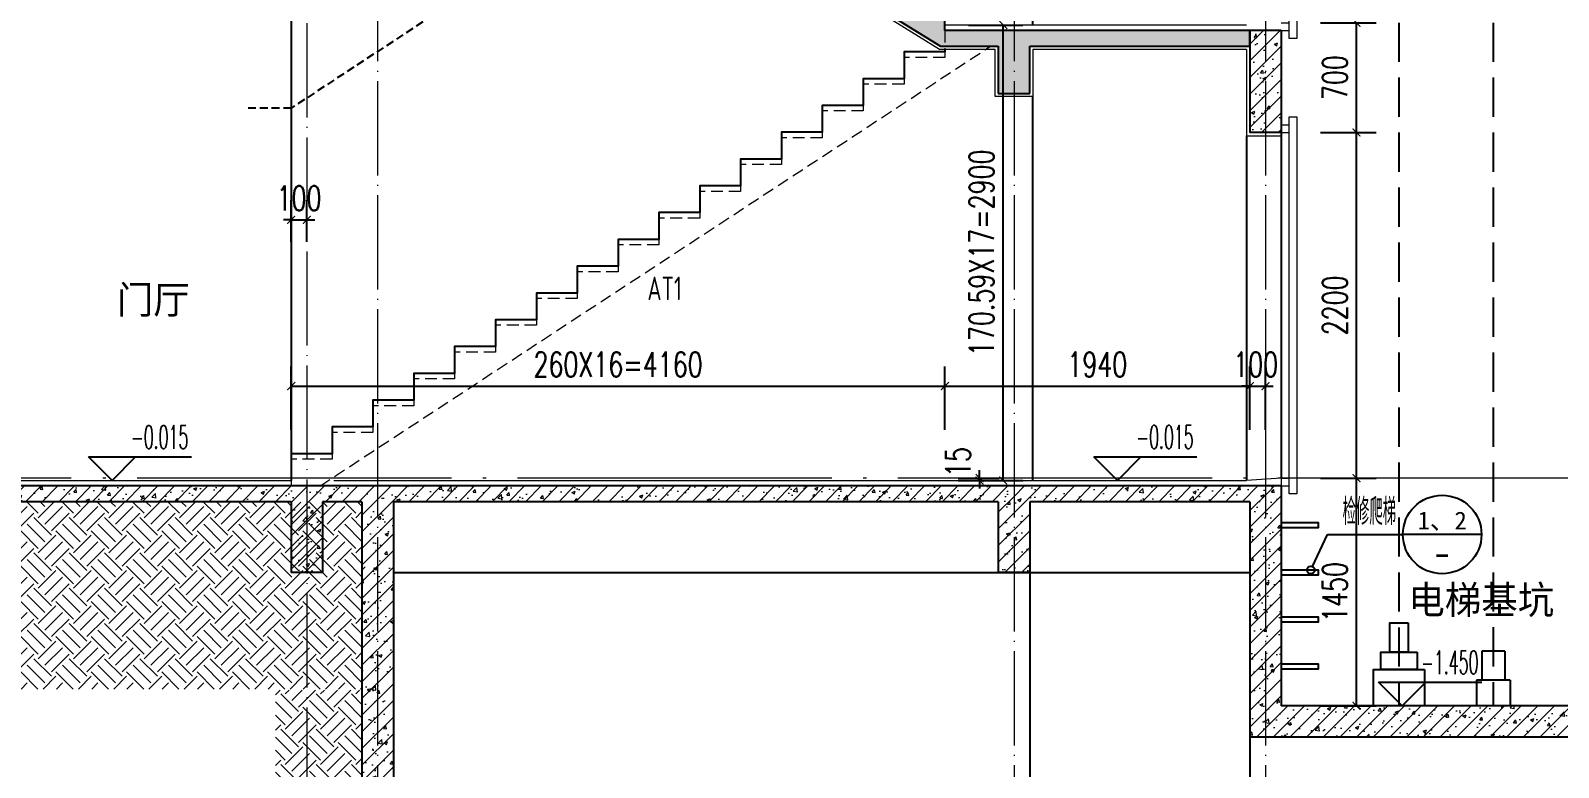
# Model space of a CAD drawing. Extents: x -668857 to 154266, y -275694 to 291306.
# Drawn here: x 42975 to 52698, y 204420 to 209112 of the extents above; entities that cross this region are included whole.
import ezdxf
from ezdxf.enums import TextEntityAlignment as Align

# ---------------------------------------------------------------- set-up
doc = ezdxf.new("R2010")
doc.units = 0
doc.header["$LTSCALE"] = 1000
for name, pattern in [('DASH', [0.35, 0.25, -0.1]), ('DOTE', [2.42, 2, -0.2, 0.02, -0.2]), ('HIDDEN', [0.375, 0.25, -0.125])]:
    doc.linetypes.add(name, pattern=pattern)
doc.layers.get('0').update_dxf_attribs({"linetype": 'CONTINUOUS'})
doc.layers.get('DEFPOINTS').update_dxf_attribs({"linetype": 'CONTINUOUS'})
for name, color, linetype in [('DIM_ELEV', 3, 'CONTINUOUS'), ('DIM_IDEN', 67, 'CONTINUOUS'), ('PUB_DIM', 3, 'CONTINUOUS'), ('PUB_TEXT', 2, 'CONTINUOUS'), ('TEXT', 2, 'CONTINUOUS'), ('WALL', 5, 'CONTINUOUS'), ('审核', 1, 'CONTINUOUS'), ('尺寸标注', 86, 'CONTINUOUS'), ('看线', 251, 'CONTINUOUS'), ('设备', 253, 'CONTINUOUS')]:
    doc.layers.add(name, color=color, linetype=linetype)
for name, color, linetype, lineweight in [('DOTE', 19, 'DOTE', 9), ('PUB_HATCH', 8, 'CONTINUOUS', 9), ('STAIR', 2, 'CONTINUOUS', 18), ('WINDOW', 144, 'CONTINUOUS', 15), ('内粉刷', 37, 'CONTINUOUS', 9), ('填充', 251, 'CONTINUOUS', 5), ('建筑', 30, 'CONTINUOUS', 25)]:
    doc.layers.add(name, color=color, linetype=linetype, lineweight=lineweight)
doc.styles.add('_TCH_DIM', font='SIMPLEX.shx', dxfattribs={"width": 0.7, "bigfont": 'GBCBIG.shx'})
doc.styles.add('_TCH_DIM_T3', font='SIMPLEX', dxfattribs={"width": 0.705882, "bigfont": 'GBCBIG'})
doc.styles.add('_TCH_LABEL', font='simhei.ttf')
doc.styles.add('TSSD_REIN', font='tssdeng.shx', dxfattribs={"width": 0.7, "height": 300, "bigfont": 'tssdchn.shx'})
doc.dimstyles.new('_TCH_ARCH&&50', dxfattribs={"dimtxt": 157.5, "dimasz": 50, "dimexe": 125, "dimexo": 150, "dimgap": 58.75, "dimtad": 1, "dimdec": 0, "dimzin": 0, "dimdsep": 46, "dimtxsty": '_TCH_DIM_T3', "dimblk": 'ARCHTICK', "dimcen": 0.09, "dimclrt": 7, "dimazin": 0, "dimtfac": 1, "dimtdec": 0, "dimtix": 1, "dimtmove": 2, "dimatfit": 3, "dimldrblk": 'ARCHTICK', "dimfxl": 0, "dimtolj": 1, "dimtzin": 0, "dimarcsym": 0})
pattern_1 = [(45, (-913962.84, 191781.94), (0, 224.506403), [158.75, -158.75]), (45, (-914004.93, 191824.04), (0, 224.506403), [158.75, -158.75]), (45, (-914047.03, 191866.13), (0, 224.506403), [158.75, -158.75]), (135, (-914047.03, 191894.2), (-224.506403, 0), [158.75, -158.75]), (135, (-914004.93, 191936.3), (-224.506403, 0), [158.75, -158.75]), (135, (-913962.84, 191978.39), (-224.506403, 0), [158.75, -158.75])]
pattern_2 = [(45, (-912729.814, 298690.31), (-53.0330086, 53.0330086), []), (50, (-912729.81, 298690.3), (215.178055, -18.82564), [22.5, -247.5]), (355, (-912729.81, 298690.3), (-41.6254, 225.65764), [18, -198]), (100.4514, (-912711.88, 298688.74), (173.552815, 206.831863), [19.122057, -210.342634]), (46.1842, (-912729.81, 298750.3), (320.172315, -49.655704), [33.75, -371.25]), (96.6356, (-912703.13, 298746.17), (280.39881, 292.23536), [28.68309, -315.5139]), (351.1842, (-912729.8, 298750.3), (280.39858, 292.23558), [27, -297]), (21, (-912699.81, 298735.3), (179.072116, -120.785667), [22.5, -247.5]), (326, (-912699.81, 298735.3), (72.9946, 217.545014), [18, -198]), (71.4514, (-912684.9, 298725.24), (252.06679, 96.75915), [19.122057, -210.342634]), (37.5, (-912729.81, 298690.31), (3.6479566, 99.868156), [0, -195.6, 0, -201, 0, -198.75]), (7.5, (-912729.81, 298690.31), (78.920861, 118.323514), [0, -114.6, 0, -191.1, 0, -75.75]), (327.5, (-912796.71, 298690.31), (160.146731, -6.7664615), [0, -75, 0, -234, 0, -310.5]), (317.5, (-912826.71, 298690.3), (174.95585, 30.031495), [0, -97.5, 0, -155.4, 0, -220.5])]

# ---------------------------------------------------------------- blocks, each defined once
blk = doc.blocks.new('FGSDFSFSEFESFES')
at = {"layer": 'WINDOW', "ltscale": 0.8}
for p, q in [((175258.6, -121034), (175208.6, -121034)), ((175258.6, -121084), (175208.6, -121084)), ((175258.6, -123284), (175208.6, -123284)), ((175258.6, -123334), (175208.6, -123334))]:
    blk.add_line(p, q, dxfattribs=at)
blk.add_lwpolyline([(175158.6, -123384), (175208.6, -123384), (175208.6, -120984), (175158.6, -120984), (175158.6, -123384)], dxfattribs=at)
blk = doc.blocks.new('A$C0DDB073D')
at = {"layer": 'PUB_HATCH'}
h = blk.add_hatch(dxfattribs=at)
h.set_pattern_fill('钢筋混凝土', color=256, scale=30, style=0)
h.set_pattern_definition([(45, (0, 0), (-53.033, 53.033), []), (50, (0, 0), (215.178, -18.8256), [22.5, -247.5]), (355, (0, 0), (-41.625, 225.658), [18, -198]), (100.4514, (17.93, -1.57), (173.553, 206.832), [19.122, -210.343]), (46.184, (0, 60), (320.172, -49.656), [33.75, -371.25]), (96.6356, (26.68, 55.86), (280.399, 292.235), [28.683, -315.514]), (351.184, (0, 60), (280.399, 292.236), [27, -297]), (21, (30, 45), (179.072, -120.7857), [22.5, -247.5]), (326, (30, 45), (72.995, 217.545), [18, -198]), (71.4514, (44.92, 34.93), (252.067, 96.759), [19.122, -210.343]), (37.5, (0, 0), (3.648, 99.8682), [0, -195.6, 0, -201, 0, -198.75]), (7.5, (0, 0), (78.9209, 118.3235), [0, -114.6, 0, -191.1, 0, -75.75]), (327.5, (-66.9, 0), (160.1467, -6.7665), [0, -75, 0, -234, 0, -310.5]), (317.5, (-96.9, 0), (174.956, 30.0315), [0, -97.5, 0, -155.4, 0, -220.5])])
h.paths.add_polyline_path([(199.9, 0), (199.9, -100), (1430, -100), (1430, -400), (1630, -400), (1630, -278.8), (3681.5, -1550), (4050, -1550), (4050, -1850), (4250, -1850), (4250, -1550), (5649.9, -1550), (5649.9, -1450), (3710, -1450), (3710, -1288.9), (3450, -1288.9), (3450, -1127.8), (3190, -1127.8), (3190, -966.7), (2930, -966.7), (2930, -805.6), (2670, -805.6), (2670, -644.5), (2410, -644.5), (2410, -483.3), (2150, -483.3), (2150, -322.2), (1890, -322.2), (1890, -161.1), (1630, -161.1), (1630, 0)])
at = {"layer": 'WALL'}
for p, q in [((199.9, 0), (199.9, -100)), ((1630, 0), (199.9, 0)), ((1630, -161.1), (1630, 0)), ((199.9, -100), (1430, -100)), ((1430, -100), (1430, -400)), ((1890, -161.1), (1630, -161.1)), ((1890, -322.2), (1890, -161.1)), ((1630, -400), (1630, -278.8)), ((1630, -278.8), (3681.5, -1550)), ((2150, -322.2), (1890, -322.2)), ((2150, -483.3), (2150, -322.2)), ((1430, -400), (1630, -400)), ((2410, -483.3), (2150, -483.3)), ((2410, -644.5), (2410, -483.3)), ((2670, -644.5), (2410, -644.5)), ((2670, -805.6), (2670, -644.5)), ((2930, -805.6), (2670, -805.6)), ((2930, -966.7), (2930, -805.6)), ((3190, -966.7), (2930, -966.7)), ((3190, -1127.8), (3190, -966.7)), ((3450, -1127.8), (3190, -1127.8)), ((3450, -1288.9), (3450, -1127.8)), ((3710, -1288.9), (3450, -1288.9)), ((3710, -1450), (3710, -1288.9)), ((5649.9, -1450), (3710, -1450)), ((5649.9, -1550), (5649.9, -1450)), ((3681.5, -1550), (4050, -1550)), ((4050, -1550), (4050, -1850)), ((4250, -1850), (4250, -1550)), ((4250, -1550), (5649.9, -1550)), ((4050, -1850), (4250, -1850))]:
    blk.add_line(p, q, dxfattribs=at)
at = {"layer": '内粉刷'}
for p, q in [((1630, 35), (219.9, 35)), ((219.9, -120), (1410, -120)), ((1410, -120), (1410, -420)), ((1650, -420), (1650, -314.7)), ((1410, -420), (1650, -420)), ((5630, -1415), (3710, -1415))]:
    blk.add_line(p, q, dxfattribs=at)
for points in [[(3710, -1415), (3710, -1253.9), (3450, -1253.9), (3450, -1092.8), (3190, -1092.8), (3190, -931.7), (2930, -931.7), (2930, -770.6), (2670, -770.6), (2670, -609.5), (2410, -609.5), (2410, -448.3), (2150, -448.3), (2150, -287.2), (1890, -287.2), (1890, -126.1), (1630, -126.1), (1630, 35)], [(5630, -1570), (4270, -1570), (4270, -1870), (4030, -1870), (4030, -1570), (3675.8, -1570), (1650, -314.7)]]:
    blk.add_lwpolyline(points, dxfattribs=at)
at = {"layer": '看线'}
blk.add_line((4270, -1415), (4270, 1030), dxfattribs=at)
blk = doc.blocks.new('_ArchTick')
at = {"color": 0, "linetype": 'ByBlock', "const_width": 0.15}
blk.add_lwpolyline([(-0.5, -0.5), (0.5, 0.5)], dxfattribs=at)
blk = doc.blocks.new('*D424')
at = {"layer": 'DEFPOINTS', "color": 0}
for p in [(48793.5, 209146.9), (49164.7, 209146.9), (48793.5, 206246.9)]:
    blk.add_point(p, dxfattribs=at)
at = {"layer": '尺寸标注', "color": 0, "lineweight": -2}
for p, q in [((48943.5, 209146.9), (49289.7, 209146.9)), ((49164.7, 206246.9), (49164.7, 209146.9)), ((48943.5, 206246.9), (49289.7, 206246.9))]:
    blk.add_line(p, q, dxfattribs=at)
at = {"layer": '尺寸标注', "color": 0, "lineweight": -2, "xscale": 50, "yscale": 50, "zscale": 50}
for p, rotation in [((49164.7, 209146.9), 90), ((49164.7, 206246.9), 270)]:
    blk.add_blockref('_ArchTick', p, dxfattribs=dict(at, rotation=rotation))
at = {"layer": '尺寸标注', "color": 7, "insert": (49027.2, 207696.9), "char_height": 157.5, "attachment_point": 5, "rotation": 90, "style": '_TCH_DIM_T3'}
blk.add_mtext('\\A1;170.59X17=2900', dxfattribs=at)
blk = doc.blocks.new('*D434')
at = {"layer": 'DEFPOINTS', "color": 0}
for p in [(51033.5, 206261.9), (51413.1, 206261.9), (51033.5, 204811.9)]:
    blk.add_point(p, dxfattribs=at)
at = {"layer": 'PUB_DIM', "color": 0, "lineweight": -2}
for p, q in [((51183.5, 206261.9), (51538.1, 206261.9)), ((51413.1, 204811.9), (51413.1, 206261.9)), ((51183.5, 204811.9), (51538.1, 204811.9))]:
    blk.add_line(p, q, dxfattribs=at)
at = {"layer": 'PUB_DIM', "color": 0, "lineweight": -2, "xscale": 50, "yscale": 50, "zscale": 50}
for p, rotation in [((51413.1, 206261.9), 90), ((51413.1, 204811.9), 270)]:
    blk.add_blockref('_ArchTick', p, dxfattribs=dict(at, rotation=rotation))
at = {"layer": 'PUB_DIM', "color": 7, "insert": (51275.6, 205536.9), "char_height": 157.5, "attachment_point": 5, "rotation": 90, "style": '_TCH_DIM_T3'}
blk.add_mtext('\\A1;1450', dxfattribs=at)
blk = doc.blocks.new('*D435')
at = {"layer": 'DEFPOINTS', "color": 0}
for p in [(51033.5, 208461.9), (51413.1, 208461.9), (51033.5, 206261.9)]:
    blk.add_point(p, dxfattribs=at)
at = {"layer": 'PUB_DIM', "color": 0, "lineweight": -2}
for p, q in [((51183.5, 208461.9), (51538.1, 208461.9)), ((51413.1, 206261.9), (51413.1, 208461.9)), ((51183.5, 206261.9), (51538.1, 206261.9))]:
    blk.add_line(p, q, dxfattribs=at)
at = {"layer": 'PUB_DIM', "color": 0, "lineweight": -2, "xscale": 50, "yscale": 50, "zscale": 50}
for p, rotation in [((51413.1, 208461.9), 90), ((51413.1, 206261.9), 270)]:
    blk.add_blockref('_ArchTick', p, dxfattribs=dict(at, rotation=rotation))
at = {"layer": 'PUB_DIM', "color": 7, "insert": (51275.6, 207361.9), "char_height": 157.5, "attachment_point": 5, "rotation": 90, "style": '_TCH_DIM_T3'}
blk.add_mtext('\\A1;2200', dxfattribs=at)
blk = doc.blocks.new('*D436')
at = {"layer": 'DEFPOINTS', "color": 0}
for p in [(51033.5, 209161.9), (51413.1, 209161.9), (51033.5, 208461.9)]:
    blk.add_point(p, dxfattribs=at)
at = {"layer": 'PUB_DIM', "color": 0, "lineweight": -2}
for p, q in [((51183.5, 209161.9), (51538.1, 209161.9)), ((51413.1, 208461.9), (51413.1, 209161.9)), ((51183.5, 208461.9), (51538.1, 208461.9))]:
    blk.add_line(p, q, dxfattribs=at)
at = {"layer": 'PUB_DIM', "color": 0, "lineweight": -2, "xscale": 50, "yscale": 50, "zscale": 50}
for p, rotation in [((51413.1, 209161.9), 90), ((51413.1, 208461.9), 270)]:
    blk.add_blockref('_ArchTick', p, dxfattribs=dict(at, rotation=rotation))
at = {"layer": 'PUB_DIM', "color": 7, "insert": (51275.6, 208811.9), "char_height": 157.5, "attachment_point": 5, "rotation": 90, "style": '_TCH_DIM_T3'}
blk.add_mtext('\\A1;700', dxfattribs=at)
blk = doc.blocks.new('*D451')
at = {"layer": 'DEFPOINTS', "color": 0}
for p in [(44733.5, 207906.8), (44633.5, 207617.5), (44733.5, 207617.5)]:
    blk.add_point(p, dxfattribs=at)
at = {"layer": '尺寸标注', "color": 0, "lineweight": -2}
for p, q in [((44633.5, 207767.5), (44633.5, 208031.8)), ((44733.5, 207767.5), (44733.5, 208031.8)), ((44633.5, 207906.8), (44583.5, 207906.8)), ((44633.5, 207906.8), (44733.5, 207906.8)), ((44733.5, 207906.8), (44783.5, 207906.8))]:
    blk.add_line(p, q, dxfattribs=at)
at = {"layer": '尺寸标注', "color": 0, "lineweight": -2, "xscale": 50, "yscale": 50, "zscale": 50}
blk.add_blockref('_ArchTick', (44633.5, 207906.8), dxfattribs=at)
at = {"layer": '尺寸标注', "color": 0, "lineweight": -2, "xscale": 50, "yscale": 50, "zscale": 50, "rotation": 180}
blk.add_blockref('_ArchTick', (44733.5, 207906.8), dxfattribs=at)
at = {"layer": '尺寸标注', "color": 7, "insert": (44683.5, 208044.3), "char_height": 157.5, "attachment_point": 5, "style": '_TCH_DIM_T3'}
blk.add_mtext('\\A1;100', dxfattribs=at)
blk = doc.blocks.new('*D452')
at = {"layer": 'DEFPOINTS', "color": 0}
for p in [(48727.2, 206261.9), (48727.2, 206246.9), (49014.7, 206261.9)]:
    blk.add_point(p, dxfattribs=at)
at = {"layer": '尺寸标注', "color": 0, "lineweight": -2}
for p, q in [((48877.2, 206261.9), (49139.7, 206261.9)), ((48877.2, 206246.9), (49139.7, 206246.9)), ((49014.7, 206261.9), (49014.7, 206311.9)), ((49014.7, 206246.9), (49014.7, 206261.9)), ((49014.7, 206246.9), (49014.7, 206196.9))]:
    blk.add_line(p, q, dxfattribs=at)
at = {"layer": '尺寸标注', "color": 0, "lineweight": -2, "xscale": 50, "yscale": 50, "zscale": 50}
for p, rotation in [((49014.7, 206261.9), 270), ((49014.7, 206246.9), 90)]:
    blk.add_blockref('_ArchTick', p, dxfattribs=dict(at, rotation=rotation))
at = {"layer": '尺寸标注', "color": 7, "insert": (48877.2, 206364.4), "char_height": 157.5, "attachment_point": 5, "rotation": 90, "style": '_TCH_DIM_T3'}
blk.add_mtext('\\A1;15', dxfattribs=at)
blk = doc.blocks.new('*D468')
at = {"layer": 'DEFPOINTS', "color": 0}
for p in [(50833.5, 206848.1), (50734, 206420.4), (50833.5, 206420.4)]:
    blk.add_point(p, dxfattribs=at)
at = {"layer": '尺寸标注', "color": 0, "lineweight": -2}
for p, q in [((50734, 206570.4), (50734, 206973.1)), ((50833.5, 206570.4), (50833.5, 206973.1)), ((50734, 206848.1), (50684, 206848.1)), ((50734, 206848.1), (50833.5, 206848.1)), ((50833.5, 206848.1), (50883.5, 206848.1))]:
    blk.add_line(p, q, dxfattribs=at)
at = {"layer": '尺寸标注', "color": 0, "lineweight": -2, "xscale": 50, "yscale": 50, "zscale": 50}
blk.add_blockref('_ArchTick', (50734, 206848.1), dxfattribs=at)
at = {"layer": '尺寸标注', "color": 0, "lineweight": -2, "xscale": 50, "yscale": 50, "zscale": 50, "rotation": 180}
blk.add_blockref('_ArchTick', (50833.5, 206848.1), dxfattribs=at)
at = {"layer": '尺寸标注', "color": 7, "insert": (50771.5, 206985.6), "char_height": 157.5, "attachment_point": 5, "style": '_TCH_DIM_T3'}
blk.add_mtext('\\A1;100', dxfattribs=at)
blk = doc.blocks.new('*D469')
at = {"layer": 'DEFPOINTS', "color": 0}
for p in [(50734, 206848.1), (48793.6, 206420.4), (50734, 206420.4)]:
    blk.add_point(p, dxfattribs=at)
at = {"layer": '尺寸标注', "color": 0, "lineweight": -2}
for p, q in [((48793.6, 206570.4), (48793.6, 206973.1)), ((50734, 206570.4), (50734, 206973.1)), ((48793.6, 206848.1), (50734, 206848.1))]:
    blk.add_line(p, q, dxfattribs=at)
at = {"layer": '尺寸标注', "color": 0, "lineweight": -2, "xscale": 50, "yscale": 50, "zscale": 50, "rotation": 180}
blk.add_blockref('_ArchTick', (48793.6, 206848.1), dxfattribs=at)
at = {"layer": '尺寸标注', "color": 0, "lineweight": -2, "xscale": 50, "yscale": 50, "zscale": 50}
blk.add_blockref('_ArchTick', (50734, 206848.1), dxfattribs=at)
at = {"layer": '尺寸标注', "color": 7, "insert": (49763.8, 206985.6), "char_height": 157.5, "attachment_point": 5, "style": '_TCH_DIM_T3'}
blk.add_mtext('\\A1;1940', dxfattribs=at)
blk = doc.blocks.new('*D470')
at = {"layer": 'DEFPOINTS', "color": 0}
for p in [(48793.6, 206848.1), (44633.5, 206420.4), (48793.6, 206420.4)]:
    blk.add_point(p, dxfattribs=at)
at = {"layer": '尺寸标注', "color": 0, "lineweight": -2}
for p, q in [((44633.5, 206570.4), (44633.5, 206973.1)), ((48793.6, 206570.4), (48793.6, 206973.1)), ((44633.5, 206848.1), (48793.6, 206848.1))]:
    blk.add_line(p, q, dxfattribs=at)
at = {"layer": '尺寸标注', "color": 0, "lineweight": -2, "xscale": 50, "yscale": 50, "zscale": 50, "rotation": 180}
blk.add_blockref('_ArchTick', (44633.5, 206848.1), dxfattribs=at)
at = {"layer": '尺寸标注', "color": 0, "lineweight": -2, "xscale": 50, "yscale": 50, "zscale": 50}
blk.add_blockref('_ArchTick', (48793.6, 206848.1), dxfattribs=at)
at = {"layer": '尺寸标注', "color": 7, "insert": (46713.5, 206985.6), "char_height": 157.5, "attachment_point": 5, "style": '_TCH_DIM_T3'}
blk.add_mtext('\\A1;260X16=4160', dxfattribs=at)

msp = doc.modelspace()

# ---------------------------------------------------------------- hatches: boundary and pattern name
at = {"layer": 'PUB_HATCH'}
h = msp.add_hatch(dxfattribs=at)
h.set_pattern_fill('钢筋混凝土', color=256, scale=30, style=0)
h.set_pattern_definition(pattern_2)
h.paths.add_polyline_path([(50733.51, 209111.89), (50733.51, 208461.89), (50933.51, 208461.89), (50933.51, 209111.89)])
h = msp.add_hatch(dxfattribs=at)
h.set_pattern_fill('钢筋混凝土', color=256, scale=30, style=0)
h.set_pattern_definition(pattern_2)
h.paths.add_polyline_path([(44733.51, 206145.22), (44733.51, 206211.89), (42134.5, 206211.89), (42334.32, 206111.89), (44633.51, 206111.89)])
h = msp.add_hatch(dxfattribs=at)
h.set_pattern_fill('钢筋混凝土', color=256, scale=30, style=0)
h.set_pattern_definition(pattern_2)
h.paths.add_polyline_path([(44733.51, 206145.22), (44633.51, 206111.89), (44633.52, 205661.89), (44833.52, 205661.89), (44833.51, 206111.89)])
h = msp.add_hatch(dxfattribs=at)
h.set_pattern_fill('钢筋混凝土', color=256, scale=30, style=0)
h.set_pattern_definition(pattern_2)
h.paths.add_polyline_path([(45183.52, 206145.22), (45183.52, 206211.89), (44733.51, 206211.89), (44733.51, 206145.22), (44833.51, 206111.89), (45083.52, 206111.89)])
h = msp.add_hatch(dxfattribs=at)
h.set_pattern_fill('钢筋混凝土', color=256, scale=30, style=0)
h.set_pattern_definition(pattern_2)
h.paths.add_polyline_path([(45183.52, 206145.22), (45083.52, 206111.89), (45083.52, 201211.89), (45283.52, 201411.89), (45283.52, 206111.89)])
h = msp.add_hatch(dxfattribs=at)
h.set_pattern_fill('钢筋混凝土', color=256, scale=30, style=0)
h.set_pattern_definition(pattern_2)
h.paths.add_polyline_path([(49233.57, 206145.22), (49233.57, 206211.89), (45183.52, 206211.89), (45183.52, 206145.22), (45283.52, 206111.89), (49133.57, 206111.89)])
h = msp.add_hatch(dxfattribs=at)
h.set_pattern_fill('钢筋混凝土', color=256, scale=30, style=0)
h.set_pattern_definition(pattern_2)
h.paths.add_polyline_path([(49233.57, 206145.22), (49133.57, 206111.89), (49133.57, 205661.89), (49333.57, 205661.89), (49333.57, 206111.89)])
h = msp.add_hatch(dxfattribs=at)
h.set_pattern_fill('钢筋混凝土', color=256, scale=30, style=0)
h.set_pattern_definition(pattern_2)
h.paths.add_polyline_path([(50734.43, 206111.89), (50934.5, 206211.89), (49233.57, 206211.89), (49233.57, 206145.22), (49333.57, 206111.89)])
h = msp.add_hatch(dxfattribs=at)
h.set_pattern_fill('钢筋混凝土', color=256, scale=30, style=0)
h.set_pattern_definition(pattern_2)
h.paths.add_polyline_path([(50934.5, 206211.89), (50734.43, 206111.89), (50733.37, 204611.89), (50933.51, 204811.89)])
h = msp.add_hatch(dxfattribs=at)
h.set_pattern_fill('钢筋混凝土', color=256, scale=30, style=0)
h.set_pattern_definition(pattern_2)
h.paths.add_polyline_path([(53033.51, 204611.89), (52833.51, 204811.89), (50933.51, 204811.89), (50733.37, 204611.89)])
at = {"layer": '填充'}
h = msp.add_hatch(dxfattribs=at)
h.set_pattern_fill('EARTH', color=250, scale=50, angle=45, style=0)
h.set_pattern_definition(pattern_1)
edge = h.paths.add_edge_path()
edge.add_line((41006.5, 206111.88), (41006.5, 204918.6))
edge.add_line((41006.5, 204918.6), (45083.52, 204918.45))
edge.add_line((45083.52, 204915.23), (45083.51, 206108.55))
edge.add_line((45083.51, 206108.55), (41006.5, 206111.88))
h = msp.add_hatch(dxfattribs=at)
h.set_pattern_fill('EARTH', color=250, scale=50, angle=45, style=0)
h.set_pattern_definition(pattern_1)
h.paths.add_polyline_path([(44533.21, 201211.89), (45083.47, 201211.89), (45083.47, 204911.89), (44533.21, 204911.89)])

# ---------------------------------------------------------------- linework, layer by layer
at = {"layer": 'DIM_ELEV', "color": 6}
for p, q in [((43493.19, 206246.78), (43343.19, 206396.78)), ((43343.19, 206396.78), (43999.19, 206396.78)), ((43493.19, 206246.78), (43643.19, 206396.78)), ((49891.14, 206246.88), (49741.14, 206396.88)), ((49741.14, 206396.88), (50397.14, 206396.88)), ((49891.14, 206246.88), (50041.14, 206396.88))]:
    msp.add_line(p, q, dxfattribs=at)
at = {"layer": 'DIM_ELEV', "color": 3}
for p, q in [((51704.05, 204811.89), (51554.05, 204961.89)), ((51554.05, 204961.89), (52210.05, 204961.89)), ((51704.05, 204811.89), (51854.05, 204961.89))]:
    msp.add_line(p, q, dxfattribs=at)
at = {"layer": 'DIM_IDEN'}
for p, q in [((51132.61, 205699.1), (51229.49, 205902.99)), ((51229.49, 205902.99), (51708.38, 205902.99)), ((52208.38, 205902.99), (51708.38, 205902.99))]:
    msp.add_line(p, q, dxfattribs=at)
for centre, radius in [((51958.38, 205902.99), 250), ((51121.96, 205676.7), 24.8)]:
    msp.add_circle(centre, radius, dxfattribs=at)
at = {"layer": 'DOTE', "linetype": 'DOTE', "ltscale": 0.3}
for p, q in [((45183.5, 224761.89), (45183.52, 200184.89)), ((49233.5, 224761.89), (49233.52, 200184.89)), ((50833.5, 224761.89), (50833.52, 200184.89)), ((44733.52, 212061.89), (44733.52, 200184.89))]:
    msp.add_line(p, q, dxfattribs=at)
at = {"layer": 'DOTE', "linetype": 'DOTE'}
msp.add_line((55333.56, 206261.89), (39856.5, 206261.89), dxfattribs=at)
at = {"layer": 'STAIR', "linetype": 'HIDDEN', "ltscale": 0.3}
msp.add_line((44815.79, 206211.44), (49083.39, 209011.45), dxfattribs=at)
msp.add_lwpolyline([(48793.51, 209111.45), (48793.51, 208940.86), (48533.51, 208940.86), (48533.51, 208770.27), (48273.51, 208770.27), (48273.51, 208599.68), (48013.51, 208599.68), (48013.51, 208429.09), (47753.51, 208429.09), (47753.51, 208258.51), (47493.51, 208258.51), (47493.51, 208087.92), (47233.51, 208087.92), (47233.51, 207917.33), (46973.51, 207917.33), (46973.51, 207746.74), (46713.51, 207746.74), (46713.51, 207576.15), (46453.51, 207576.15), (46453.51, 207405.56), (46193.51, 207405.56), (46193.51, 207234.98), (45933.51, 207234.98), (45933.51, 207064.39), (45673.51, 207064.39), (45673.51, 206893.8), (45413.51, 206893.8), (45413.51, 206723.21), (45153.51, 206723.21), (45153.51, 206552.62), (44893.51, 206552.62), (44893.51, 206382.03), (44633.51, 206382.03), (44633.51, 206211.45)], dxfattribs=at)
at = {"layer": 'WALL'}
for p, q in [((50733.51, 209111.89), (50733.51, 208461.89)), ((50933.51, 209111.89), (50733.51, 209111.89)), ((50933.51, 209111.89), (50933.51, 208461.89)), ((50933.51, 208461.89), (50733.51, 208461.89)), ((44733.51, 206211.89), (42134.5, 206211.89)), ((45183.52, 206211.89), (44733.51, 206211.89)), ((49233.57, 206211.89), (45183.52, 206211.89)), ((50934.5, 206211.89), (49233.57, 206211.89)), ((50934.5, 206211.89), (50933.51, 204811.89)), ((44633.51, 206111.89), (42334.32, 206111.89)), ((44633.51, 206111.89), (44633.52, 205661.89)), ((44833.51, 206111.89), (44833.52, 205661.89)), ((45083.52, 206111.89), (44833.51, 206111.89)), ((45083.52, 206111.89), (45083.52, 201211.89)), ((45283.52, 206111.89), (45283.52, 201411.89)), ((49133.57, 206111.89), (45283.52, 206111.89)), ((49133.57, 206111.89), (49133.57, 205661.89)), ((50734.43, 206111.89), (49333.57, 206111.89)), ((49333.57, 206111.89), (49333.57, 205661.89)), ((50734.43, 206111.89), (50733.37, 204611.89)), ((44833.52, 205661.89), (44633.52, 205661.89)), ((49333.57, 205661.89), (49133.57, 205661.89)), ((52833.51, 204811.89), (50933.51, 204811.89)), ((53033.51, 204611.89), (50733.37, 204611.89))]:
    msp.add_line(p, q, dxfattribs=at)
at = {"layer": '内粉刷'}
for p, q in [((42133.53, 206246.69), (44633.57, 206246.9)), ((44905.64, 206246.89), (50713.52, 206246.89))]:
    msp.add_line(p, q, dxfattribs=at)
for points in [[(50713.54, 208991.91), (50713.54, 208441.91), (50933.54, 208441.88)], [(50933.51, 206261.89), (50713.52, 206246.89)], [(50933.51, 206261.89), (50933.51, 206211.89)]]:
    msp.add_lwpolyline(points, dxfattribs=at)
at = {"layer": '审核', "color": 58, "linetype": 'HIDDEN', "ltscale": 0.2}
msp.add_lwpolyline([(49093.57, 211346.9), (48793.57, 211346.9), (44633.57, 208617.49), (44333.57, 208617.49)], dxfattribs=at)
at = {"layer": '建筑', "color": 2}
for points in [[(50933.51, 205946.7), (51172.13, 205946.7), (51172.13, 205976.7), (50933.51, 205976.7)], [(50933.51, 205646.7), (51172.13, 205646.7), (51172.13, 205676.7), (50933.51, 205676.7)], [(50933.51, 205346.7), (51172.13, 205346.7), (51172.13, 205376.7), (50933.51, 205376.7)], [(50933.51, 205046.7), (51172.13, 205046.7), (51172.13, 205076.7), (50933.51, 205076.7)]]:
    msp.add_lwpolyline(points, dxfattribs=at)
at = {"layer": '看线', "color": 252}
for p, q in [((44633.53, 209621.89), (44633.57, 206417.49)), ((45283.52, 205661.89), (50733.76, 205661.89)), ((49334.11, 205661.89), (49333.37, 201411.89)), ((50733.37, 204611.89), (50733.37, 201411.89))]:
    msp.add_line(p, q, dxfattribs=at)
at = {"layer": '看线'}
for p, q in [((49353.51, 206246.9), (49353.51, 208691.9)), ((50713.54, 208441.91), (50713.54, 206246.91)), ((50933.54, 208461.88), (50933.54, 206261.91))]:
    msp.add_line(p, q, dxfattribs=at)
at = {"layer": '看线', "color": 32}
msp.add_lwpolyline([(48793.51, 208991.45), (48793.51, 208975.86), (48533.51, 208975.86), (48533.51, 208805.27), (48273.51, 208805.27), (48273.51, 208634.68), (48013.51, 208634.68), (48013.51, 208464.09), (47753.51, 208464.09), (47753.51, 208293.51), (47493.51, 208293.51), (47493.51, 208122.92), (47233.51, 208122.92), (47233.51, 207952.33), (46973.51, 207952.33), (46973.51, 207781.74), (46713.51, 207781.74), (46713.51, 207611.15), (46453.51, 207611.15), (46453.51, 207440.56), (46193.51, 207440.56), (46193.51, 207269.98), (45933.51, 207269.98), (45933.51, 207099.39), (45673.51, 207099.39), (45673.51, 206928.8), (45413.51, 206928.8), (45413.51, 206758.21), (45153.51, 206758.21), (45153.51, 206587.62), (44893.51, 206587.62), (44893.51, 206417.03), (44633.51, 206417.03), (44633.51, 206246.45)], dxfattribs=at)
at = {"layer": '设备', "color": 206, "linetype": 'DASH'}
for p, q in [((51683.48, 222111.89), (51683.48, 204811.89)), ((52283.79, 222111.9), (52283.56, 204811.89))]:
    msp.add_line(p, q, dxfattribs=at)
at = {"layer": '设备', "color": 206}
for p, q in [((52210.65, 205160.53), (52210.65, 204974.82)), ((52356.3, 205160.53), (52210.65, 205160.53)), ((52356.3, 205160.53), (52356.3, 204974.82)), ((52176.34, 204974.82), (52176.34, 204811.89)), ((52390.62, 204974.82), (52176.34, 204974.82)), ((52390.62, 204974.82), (52390.62, 204811.89))]:
    msp.add_line(p, q, dxfattribs=at)
for points in [[(51741.25, 205339.83), (51741.25, 205153.06), (51625.7, 205153.06), (51625.7, 205339.83)], [(51799.03, 205153.06), (51799.03, 205042.94), (51567.93, 205042.94), (51567.93, 205153.06)], [(51846.38, 205042.94), (51846.38, 204811.89), (51520.57, 204811.89), (51520.57, 205042.94)]]:
    msp.add_lwpolyline(points, close=True, dxfattribs=at)

# ---------------------------------------------------------------- block references
msp.add_blockref('A$C0DDB073D', (45083.5, 210561.46))
at = {"xscale": -1}
for p in [(226192.11, 332445.92), (226192.11, 329545.92)]:
    msp.add_blockref('FGSDFSFSEFESFES', p, dxfattribs=at)

# ---------------------------------------------------------------- texts
at = {"layer": 'PUB_TEXT'}
for s, p in [('门厅', (43523.73, 207308.48)), ('电梯基坑', (51742.39, 205397.44))]:
    msp.add_text(s, height=178.723, dxfattribs=at).set_placement(p)
at = {"layer": 'PUB_TEXT', "color": 6, "style": '_TCH_DIM', "width": 0.494118}
for p in [(43613.19, 206449.28), (50011.14, 206449.38)]:
    msp.add_text('-0.015', height=148.75, dxfattribs=at).set_placement(p)
at = {"layer": 'PUB_TEXT', "style": '_TCH_DIM', "width": 0.7}
msp.add_text('检修爬梯', height=168.794, dxfattribs=at).set_placement((51324.72, 205964.21))
at = {"layer": 'PUB_TEXT', "style": '_TCH_LABEL'}
for s, height, width, p, p2 in [('1、2', 113.14, 0.962162, (51801.82, 205935.7), (52114.94, 205935.7)), ('-', 172.43, 1.022989, (51894.96, 205702.8), (52021.81, 205702.8))]:
    msp.add_text(s, height=height, dxfattribs=dict(at, width=width)).set_placement(p, p2, align=Align.FIT)
at = {"layer": 'PUB_TEXT', "color": 3, "style": '_TCH_DIM', "width": 0.494118}
msp.add_text('-1.450', height=148.75, dxfattribs=at).set_placement((51824.05, 205014.39))
at = {"layer": 'TEXT', "color": 230, "style": 'TSSD_REIN', "width": 0.7}
msp.add_text('AT1', height=150, dxfattribs=at).set_placement((47009.88, 207395.23), align=Align.CENTER)

# ---------------------------------------------------------------- dimensions: what is measured, and where the dimension line sits
at = {"layer": 'PUB_DIM'}
for p1, p2, picture, middle in [((51033.54, 208461.89), (51033.54, 209161.93), '*D436', (51275.58, 208811.91)), ((51033.54, 206261.91), (51033.54, 208461.89), '*D435', (51275.58, 207361.9)), ((51033.54, 204811.89), (51033.54, 206261.91), '*D434', (51275.58, 205536.9))]:
    dim = msp.add_aligned_dim(p1=p1, p2=p2, distance=-379.54, dimstyle='_TCH_ARCH&&50', dxfattribs=at)
    dim.commit()
    dim.dimension.update_dxf_attribs({"geometry": picture, "text_midpoint": middle})
at = {"layer": '尺寸标注', "color": 106}
for p1, p2, distance, text, picture, middle in [((48793.51, 206246.88), (48793.51, 209146.89), -371.15, '170.59X17=2900', '*D424', (49027.16, 207696.89)), ((44633.52, 206420.41), (48793.56, 206420.41), 427.67, '260X16=4160', '*D470', (46713.54, 206985.58))]:
    dim = msp.add_aligned_dim(p1=p1, p2=p2, distance=distance, text=text, dimstyle='_TCH_ARCH&&50', dxfattribs=at)
    dim.commit()
    dim.dimension.update_dxf_attribs({"geometry": picture, "text_midpoint": middle})
at = {"layer": '尺寸标注', "color": 6}
dim = msp.add_aligned_dim(p1=(44633.52, 207617.53), p2=(44733.52, 207617.53), distance=289.31, dimstyle='_TCH_ARCH&&50', dxfattribs=at)
dim.commit()
dim.dimension.update_dxf_attribs({"geometry": '*D451', "text_midpoint": (44683.52, 208044.34)})
at = {"layer": '尺寸标注', "color": 106}
dim = msp.add_aligned_dim(p1=(48793.56, 206420.41), p2=(50733.98, 206420.41), distance=427.67, dimstyle='_TCH_ARCH&&50', dxfattribs=at)
dim.commit()
dim.dimension.update_dxf_attribs({"geometry": '*D469', "text_midpoint": (49763.77, 206985.58)})
dim = msp.add_linear_dim(base=(50833.51, 206848.08), p1=(50733.98, 206420.41), p2=(50833.51, 206420.41), angle=359.99996, dimstyle='_TCH_ARCH&&50', dxfattribs=at)
dim.commit()
dim.dimension.update_dxf_attribs({"geometry": '*D468', "text_midpoint": (50771.53, 206985.58), "dimtype": 161})
at = {"layer": '尺寸标注', "color": 6}
dim = msp.add_linear_dim(base=(49014.66, 206261.89), p1=(48727.18, 206246.89), p2=(48727.18, 206261.89), angle=90, dimstyle='_TCH_ARCH&&50', dxfattribs=at)
dim.commit()
dim.dimension.update_dxf_attribs({"geometry": '*D452', "text_midpoint": (48877.16, 206364.39), "dimtype": 161})

doc.saveas('drawing.dxf')
